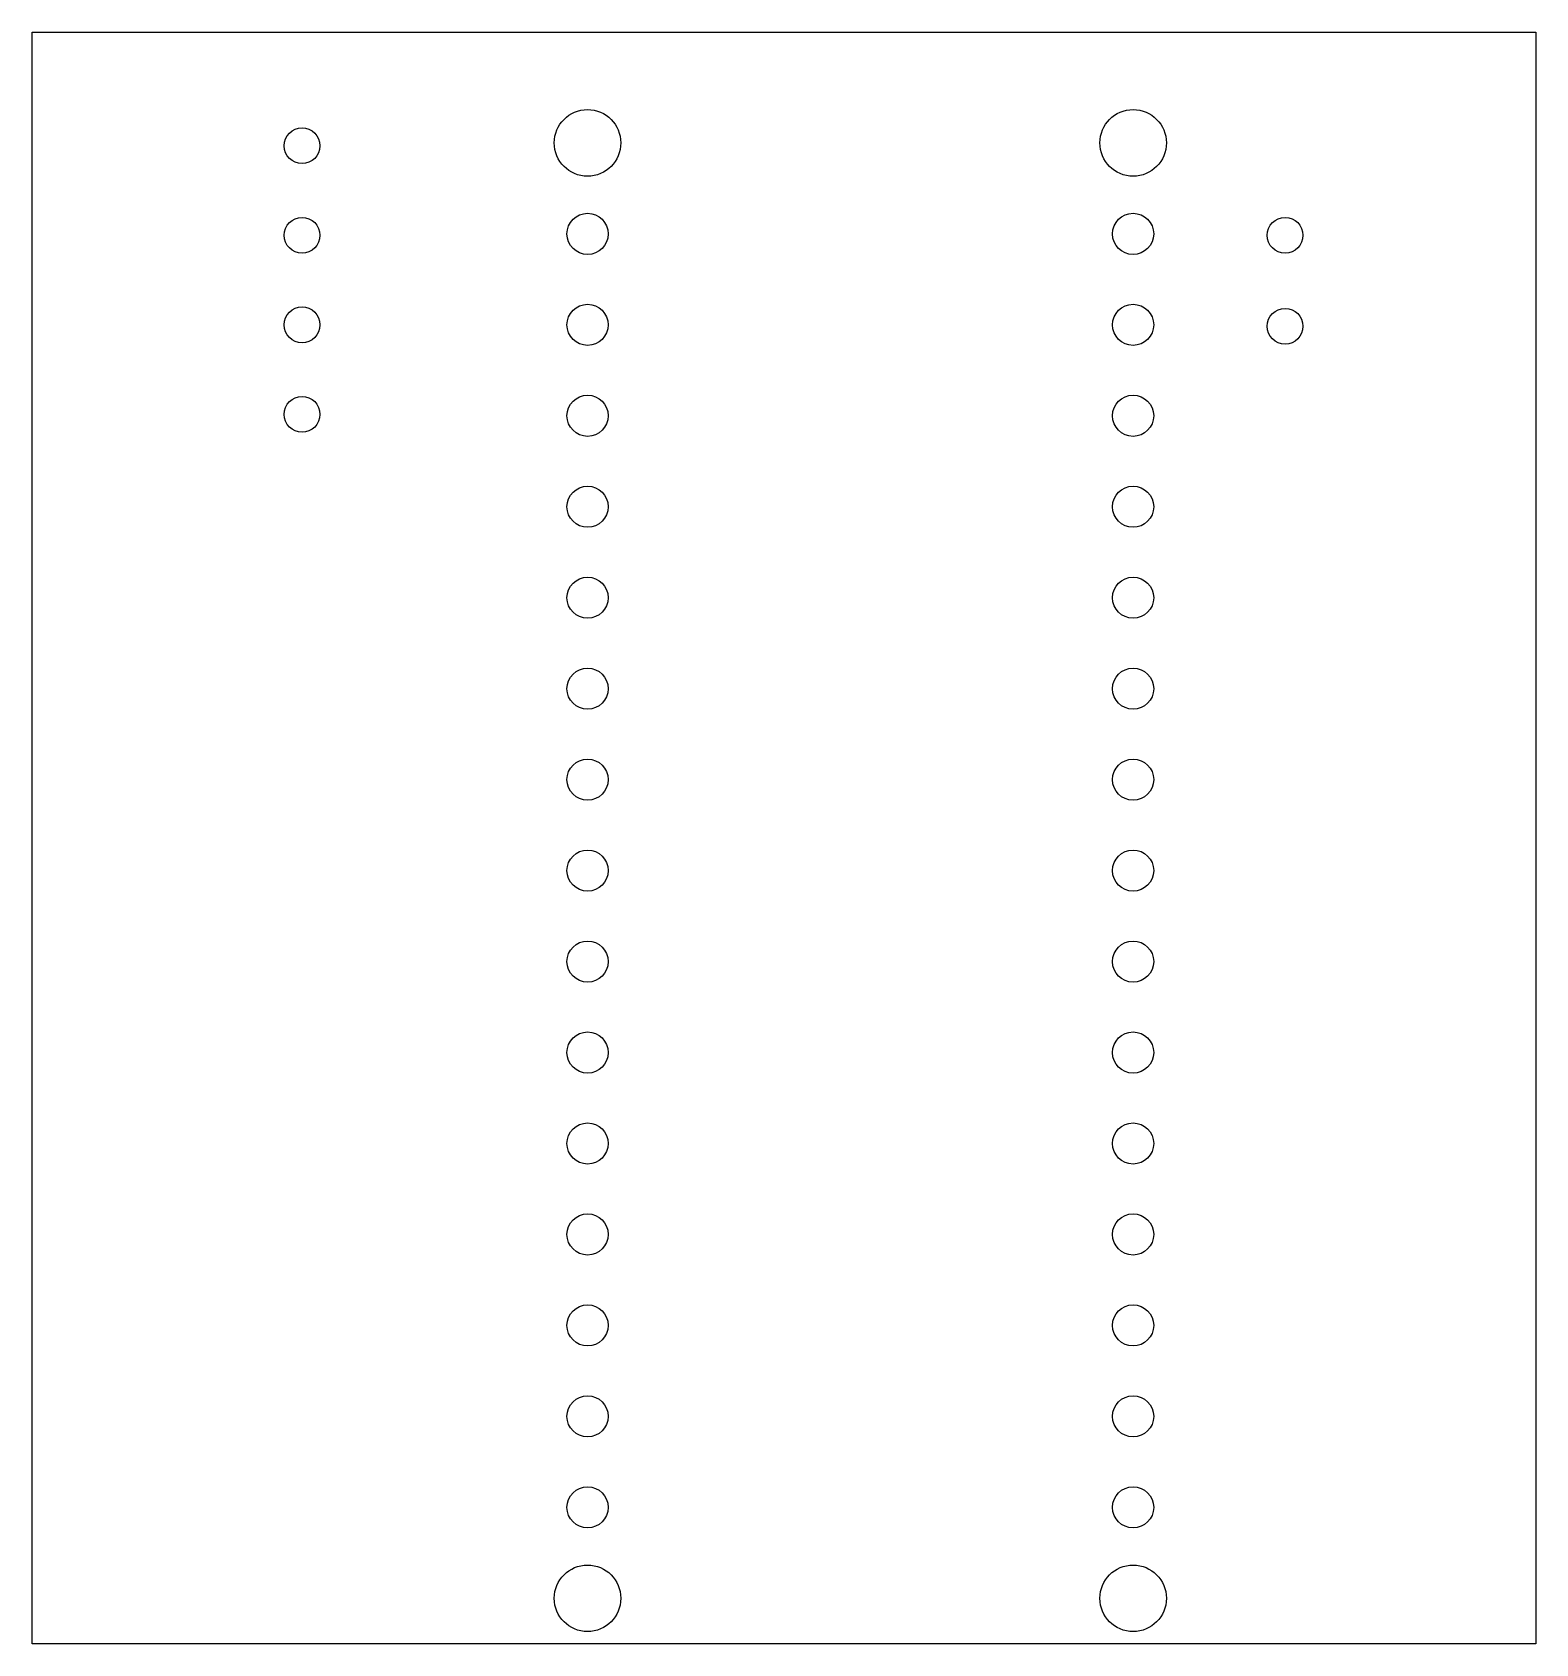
# Model space of a CAD drawing. Header units: inches. Extents: x 5.02 to 6.67, y -5.02 to -3.25.
import ezdxf

# ---------------------------------------------------------------- set-up
doc = ezdxf.new("R2010")
doc.units = ezdxf.units.IN
doc.header["$MEASUREMENT"] = 0
doc.layers.add('Edge.Cuts', color=254, linetype='CONTINUOUS', true_color=0xd0d2cd)

msp = doc.modelspace()

# ---------------------------------------------------------------- linework, layer by layer
at = {"layer": 'Edge.Cuts', "linetype": 'CONTINUOUS'}
for p, q in [((5.0197, -3.248), (6.6732, -3.248)), ((5.0197, -5.0197), (5.0197, -3.248)), ((6.6732, -3.248), (6.6732, -5.0197)), ((6.6732, -5.0197), (5.0197, -5.0197))]:
    msp.add_line(p, q, dxfattribs=at)
at = {"layer": 'Edge.Cuts'}
for centre, radius in [((5.6304, -3.3697), 0.0366), ((6.2304, -3.3697), 0.0366), ((5.3164, -3.3728), 0.0197), ((5.3164, -3.4713), 0.0197), ((5.6304, -3.4697), 0.0226), ((6.2304, -3.4697), 0.0226), ((6.3975, -3.4713), 0.0197), ((5.3164, -3.5697), 0.0197), ((5.6304, -3.5697), 0.0226), ((6.2304, -3.5697), 0.0226), ((6.3975, -3.5713), 0.0197), ((5.3164, -3.6681), 0.0197), ((5.6304, -3.6697), 0.0226), ((6.2304, -3.6697), 0.0226), ((5.6304, -3.7697), 0.0226), ((6.2304, -3.7697), 0.0226), ((5.6304, -3.8697), 0.0226), ((6.2304, -3.8697), 0.0226), ((5.6304, -3.9697), 0.0226), ((6.2304, -3.9697), 0.0226), ((5.6304, -4.0697), 0.0226), ((6.2304, -4.0697), 0.0226), ((5.6304, -4.1697), 0.0226), ((6.2304, -4.1697), 0.0226), ((5.6304, -4.2697), 0.0226), ((6.2304, -4.2697), 0.0226), ((5.6304, -4.3697), 0.0226), ((6.2304, -4.3697), 0.0226), ((5.6304, -4.4697), 0.0226), ((6.2304, -4.4697), 0.0226), ((5.6304, -4.5697), 0.0226), ((6.2304, -4.5697), 0.0226), ((5.6304, -4.6697), 0.0226), ((6.2304, -4.6697), 0.0226), ((5.6304, -4.7697), 0.0226), ((6.2304, -4.7697), 0.0226), ((5.6304, -4.8697), 0.0226), ((6.2304, -4.8697), 0.0226), ((5.6304, -4.9697), 0.0366), ((6.2304, -4.9697), 0.0366)]:
    msp.add_circle(centre, radius, dxfattribs=at)

doc.saveas('drawing.dxf')
